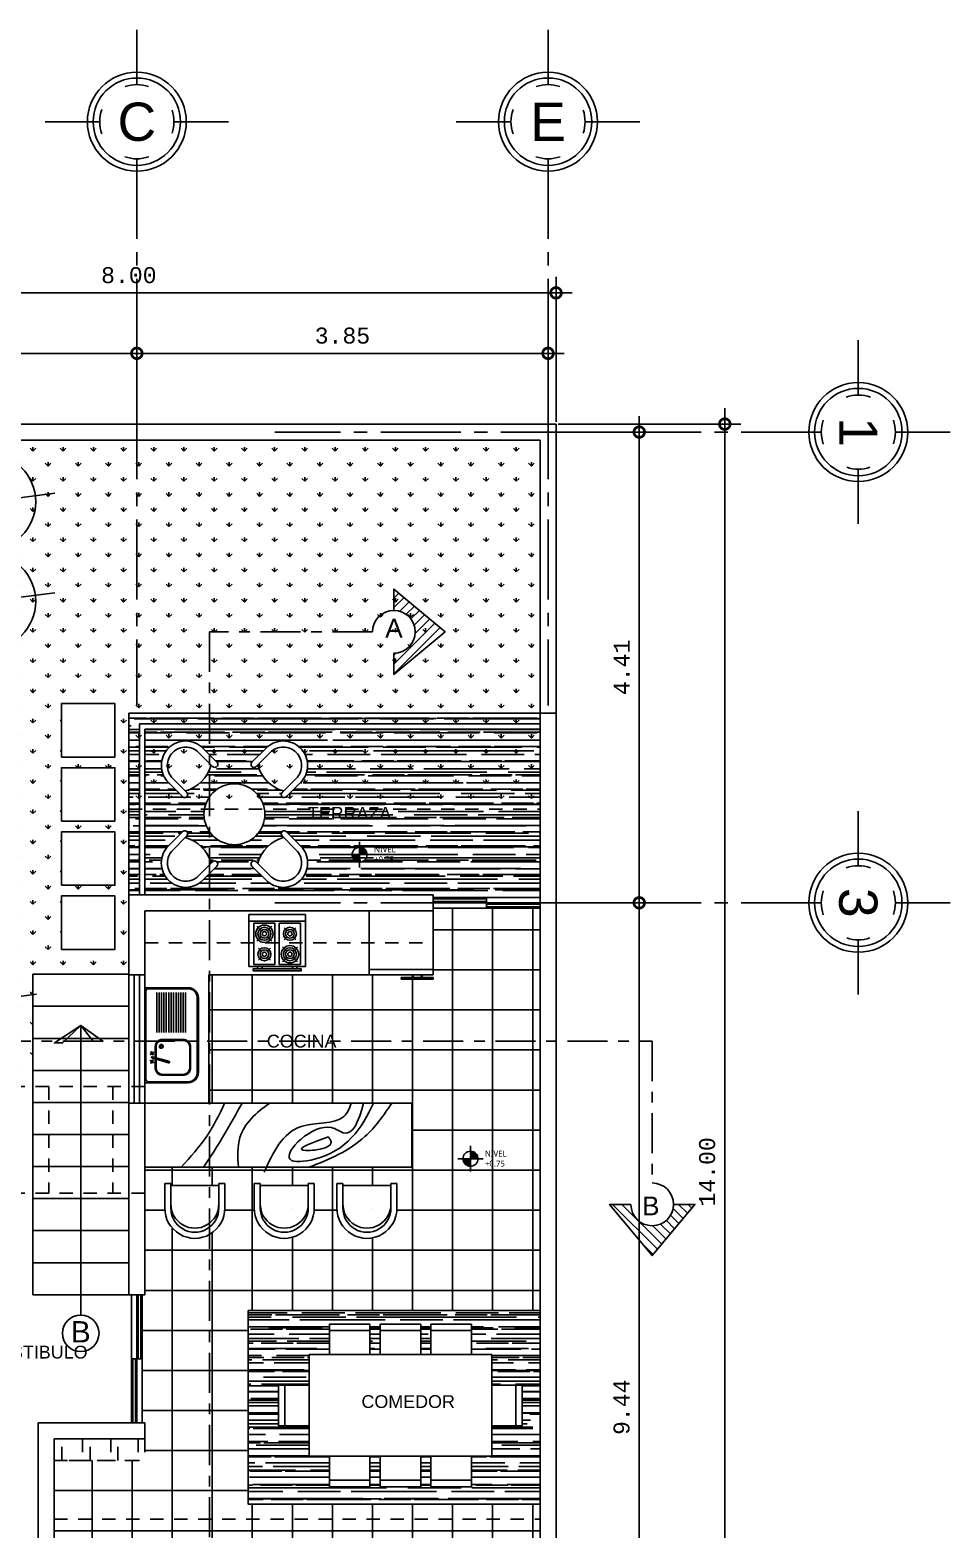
# Model space of a CAD drawing. Header units: inches. Extents: x -9 to 337, y -247 to 209.
# Drawn here: x 32.04 to 40.66, y 49.52 to 63.55 of the extents above; entities that cross this region are included whole.
import ezdxf
from ezdxf.enums import TextEntityAlignment as Align

# ---------------------------------------------------------------- set-up
doc = ezdxf.new("R2010")
doc.units = ezdxf.units.IN
doc.header["$MEASUREMENT"] = 0
doc.header["$PDMODE"] = 34
doc.linetypes.add('CENTER2', pattern=[1.125, 0.75, -0.125, 0.125, -0.125])
doc.linetypes.add('HIDDEN', pattern=[0.375, 0.25, -0.125])
doc.layers.add('artefactos', color=9, linetype='Continuous')
doc.layers.add('aux2', color=194, linetype='Continuous')
doc.styles.add('MONOTXT4', font='monotxt4.shx')
doc.styles.get("Standard").update_dxf_attribs({"font": 'arial.ttf'})
doc.dimstyles.new('E100', dxfattribs={"dimtxt": 0.15, "dimasz": 0.2, "dimexe": 0.15, "dimexo": 0.02, "dimgap": 0.09, "dimtad": 1, "dimzin": 0, "dimdsep": 46, "dimtxsty": 'MONOTXT4', "dimblk": 'DOTSMALL', "dimcen": 0.01, "dimdle": 0.15, "dimclrd": 1, "dimclre": 1, "dimclrt": 2, "dimadec": 0, "dimazin": 0, "dimtfac": 1, "dimtofl": 0, "dimtmove": 1, "dimatfit": 1, "dimldrblk": 'OPEN90', "dimfxl": 1, "dimtolj": 1, "dimtzin": 0, "dimarcsym": 0})

# ---------------------------------------------------------------- blocks, each defined once
blk = doc.blocks.new('MHPLS505')
at = {"color": 1}
for p, q in [((-0.7, 0.737), (-0.3, 0.737)), ((-0.2, 0.737), (0.2, 0.737)), ((0.3, 0.737), (0.7, 0.737)), ((0.9, 0.5), (0.9, -0.5)), ((-1.137, -0.2), (-1.137, 0.2)), ((1.137, -0.2), (1.137, 0.2)), ((-0.7, -0.737), (-0.3, -0.737)), ((-0.2, -0.737), (0.2, -0.737)), ((0.3, -0.737), (0.7, -0.737))]:
    blk.add_line(p, q, dxfattribs=at)
for points in [[(-0.7, 0.5), (-0.7, 0.8), (-0.3, 0.8), (-0.3, 0.5)], [(-0.2, 0.5), (-0.2, 0.8), (0.2, 0.8), (0.2, 0.5)], [(0.7, 0.5), (0.7, 0.8), (0.3, 0.8), (0.3, 0.5)], [(0.9, -0.5), (-0.9, -0.5), (-0.9, 0.5), (0.9, 0.5)], [(-0.9, -0.2), (-1.2, -0.2), (-1.2, 0.2), (-0.9, 0.2)], [(0.9, -0.2), (1.2, -0.2), (1.2, 0.2), (0.9, 0.2)], [(-0.7, -0.5), (-0.7, -0.8), (-0.3, -0.8), (-0.3, -0.5)], [(-0.2, -0.5), (-0.2, -0.8), (0.2, -0.8), (0.2, -0.5)], [(0.7, -0.5), (0.7, -0.8), (0.3, -0.8), (0.3, -0.5)]]:
    blk.add_lwpolyline(points, dxfattribs=at)
blk = doc.blocks.new('MHPLS022')
at = {"color": 1, "linetype": 'ByBlock'}
for p, q in [((-0.686, 0.375), (-0.381, 0.375)), ((-0.686, 0.299), (-0.686, 0.375)), ((-0.381, 0.299), (-0.686, 0.299)), ((-0.66, 0.299), (-0.66, -0.299)), ((-0.381, -0.299), (-0.686, -0.299)), ((-0.686, -0.299), (-0.686, -0.375)), ((-0.686, -0.375), (-0.381, -0.375))]:
    blk.add_line(p, q, dxfattribs=at)
for centre, radius, start, end in [((-0.375, 0), 0.375, 269.0906, 90.9094), ((-0.426, 0), 0.299, 268.861, 91.139), ((-0.375, 0), 0.299, 268.861, 91.139)]:
    blk.add_arc(centre, radius, start, end, dxfattribs=at)
blk = doc.blocks.new('mesita1')
at = {"color": 1}
for points in [[(1870.884, 918.042, -0.414214), (1870.884, 918.297), (1870.884, 918.297, -0.414214), (1871.139, 918.297), (1871.277, 918.159, 1), (1871.32, 918.201), (1871.181, 918.34, 0.414214), (1870.842, 918.34), (1870.842, 918.339, 0.414214), (1870.842, 918), (1870.98, 917.862, 1), (1871.023, 917.904)], [(1871.845, 918.297, -0.414214), (1872.1, 918.297), (1872.1, 918.297, -0.414214), (1872.1, 918.042), (1871.961, 917.904, 1), (1872.004, 917.862), (1872.142, 918, 0.414214), (1872.142, 918.339), (1872.142, 918.34, 0.414214), (1871.803, 918.34), (1871.664, 918.201, 1), (1871.707, 918.159)], [(1871.139, 917.082, -0.414214), (1870.884, 917.082), (1870.884, 917.082, -0.414214), (1870.884, 917.336), (1871.023, 917.475, 1), (1870.98, 917.517), (1870.842, 917.379, 0.414214), (1870.842, 917.039), (1870.842, 917.039, 0.414214), (1871.181, 917.039), (1871.32, 917.178, 1), (1871.277, 917.22)], [(1872.1, 917.336, -0.414214), (1872.1, 917.082), (1872.1, 917.082, -0.414214), (1871.845, 917.082), (1871.707, 917.22, 1), (1871.664, 917.178), (1871.803, 917.039, 0.414214), (1872.142, 917.039), (1872.142, 917.039, 0.414214), (1872.142, 917.379), (1872.004, 917.517, 1), (1871.961, 917.475)]]:
    blk.add_lwpolyline(points, format="xyb", close=True, dxfattribs=at)
blk.add_circle((1871.492, 917.689), 0.3, dxfattribs=at)
for centre, start, end in [((1870.905, 918.276), 286.1034, 343.8966), ((1872.079, 918.276), 196.1034, 253.8966), ((1870.905, 917.102), 16.1034, 73.8966), ((1872.079, 917.102), 106.1034, 163.8966)]:
    blk.add_arc(centre, 0.373, start, end, dxfattribs=at)
blk = doc.blocks.new('cocina_pl2')
at = {"layer": 'artefactos', "color": 1}
for p, q in [((0, -0.061), (0.53, -0.061)), ((0.116, -0.151), (0.075, -0.11)), ((0.174, -0.151), (0.215, -0.11)), ((0.356, -0.151), (0.329, -0.124)), ((0.414, -0.151), (0.441, -0.124)), ((0.075, -0.25), (0.116, -0.209)), ((0.215, -0.25), (0.174, -0.209)), ((0.329, -0.236), (0.356, -0.209)), ((0.441, -0.236), (0.414, -0.209)), ((0.116, -0.343), (0.089, -0.316)), ((0.089, -0.428), (0.116, -0.401)), ((0.174, -0.343), (0.201, -0.316)), ((0.201, -0.428), (0.174, -0.401)), ((0.356, -0.343), (0.315, -0.302)), ((0.315, -0.442), (0.356, -0.401)), ((0.414, -0.343), (0.455, -0.302)), ((0.455, -0.442), (0.414, -0.401)), ((0.082, -0.488), (0.082, -0.508)), ((0.123, -0.508), (0.123, -0.488)), ((0.407, -0.508), (0.407, -0.488)), ((0.448, -0.488), (0.448, -0.508))]:
    blk.add_line(p, q, dxfattribs=at)
for points in [[(0, -0.488), (0, 0), (0.53, 0), (0.53, -0.488)], [(0.047, -0.082), (0.244, -0.082), (0.244, -0.467), (0.047, -0.467)], [(0.483, -0.082), (0.285, -0.082), (0.285, -0.467), (0.483, -0.467)], [(0.041, -0.528), (0.041, -0.508), (0.489, -0.508), (0.489, -0.528)]]:
    blk.add_lwpolyline(points, close=True, dxfattribs=at)
for centre, radius in [((0.145, -0.18), 0.0813), ((0.385, -0.18), 0.061), ((0.145, -0.372), 0.061), ((0.385, -0.372), 0.0813)]:
    blk.add_circle(centre, radius, dxfattribs=at)
at = {"layer": 'aux2', "color": 1, "linetype": 'Continuous'}
for centre, radius in [((0.145, -0.18), 0.061), ((0.145, -0.18), 0.0406), ((0.385, -0.18), 0.0406), ((0.145, -0.18), 0.0203), ((0.385, -0.18), 0.0203), ((0.145, -0.372), 0.0406), ((0.145, -0.372), 0.0203), ((0.385, -0.372), 0.061), ((0.385, -0.372), 0.0406), ((0.385, -0.372), 0.0203)]:
    blk.add_circle(centre, radius, dxfattribs=at)
blk = doc.blocks.new('refri_pl')
at = {"layer": 'artefactos', "color": 1}
for p, q in [((-0.6, 0.6), (0, 0.6)), ((-0.6, 0), (-0.6, 0.6)), ((-0.05, 0.6), (-0.05, 0)), ((0, 0.6), (0, 0)), ((0.04, 0.3), (0.04, 0.32)), ((0, 0), (-0.6, 0))]:
    blk.add_line(p, q, dxfattribs=at)
for points in [[(0.024, 0.3), (0.024, 0.601)], [(0.024, 0.601), (0.04, 0.601), (0.04, 0.3)], [(0, 0.495), (0.024, 0.495)], [(0, 0.487), (0.024, 0.487)], [(0, 0.413), (0.024, 0.413)], [(0, 0.405), (0.024, 0.405)], [(0.04, 0.3), (0.024, 0.3)]]:
    blk.add_lwpolyline(points, dxfattribs=at)
blk = doc.blocks.new('lp2')
at = {"layer": 'artefactos', "color": 1}
for p, q in [((-0.219, -0.195), (-0.061, -0.234)), ((-0.215, -0.18), (-0.058, -0.225)), ((-0.186, -0.398), (-0.143, -0.396))]:
    blk.add_line(p, q, dxfattribs=at)
blk.add_lwpolyline([(-0.494, -0.088), (-0.494, -0.787, 0.414214), (-0.399, -0.882), (0.007, -0.882), (0.007, 0.007), (-0.399, 0.007, 0.414214)], format="xyb", close=True, dxfattribs=at)
for points in [[(-0.089, -0.217), (-0.089, -0.133, 0.414214), (-0.16, -0.062), (-0.351, -0.062, 0.414214), (-0.422, -0.133), (-0.422, -0.327, 0.414214), (-0.351, -0.398), (-0.186, -0.398)], [(-0.143, -0.396, 0.345881), (-0.089, -0.327), (-0.089, -0.227)]]:
    blk.add_lwpolyline(points, format="xyb", dxfattribs=at)
for centre, radius, start, end in [((-0.218, -0.187), 0.00751, 72.4753, 257.5247), ((-0.059, -0.23), 0.00461, 255, 75)]:
    blk.add_arc(centre, radius, start, end, dxfattribs=at)
at = {"layer": 'aux2', "color": 1, "linetype": 'Continuous'}
for p, q in [((-0.073, -0.184), (-0.066, -0.189)), ((-0.073, -0.275), (-0.066, -0.27)), ((-0.07, -0.18), (-0.063, -0.185)), ((-0.065, -0.195), (-0.07, -0.202)), ((-0.065, -0.265), (-0.07, -0.258)), ((-0.07, -0.279), (-0.063, -0.274)), ((-0.061, -0.198), (-0.066, -0.205)), ((-0.061, -0.262), (-0.066, -0.255)), ((-0.053, -0.177), (-0.058, -0.184)), ((-0.053, -0.283), (-0.058, -0.276)), ((-0.055, -0.197), (-0.048, -0.202)), ((-0.055, -0.263), (-0.048, -0.258)), ((-0.049, -0.18), (-0.054, -0.187)), ((-0.049, -0.28), (-0.054, -0.273)), ((-0.053, -0.193), (-0.046, -0.198)), ((-0.053, -0.267), (-0.046, -0.262)), ((-0.375, -0.463), (-0.375, -0.837)), ((-0.352, -0.463), (-0.352, -0.837)), ((-0.33, -0.463), (-0.33, -0.837)), ((-0.307, -0.463), (-0.307, -0.837)), ((-0.285, -0.463), (-0.285, -0.837)), ((-0.262, -0.463), (-0.262, -0.837)), ((-0.239, -0.463), (-0.239, -0.837)), ((-0.217, -0.463), (-0.217, -0.837)), ((-0.194, -0.463), (-0.194, -0.837)), ((-0.172, -0.463), (-0.172, -0.837)), ((-0.149, -0.463), (-0.149, -0.837)), ((-0.127, -0.463), (-0.127, -0.837)), ((-0.104, -0.463), (-0.104, -0.837))]:
    blk.add_line(p, q, dxfattribs=at)
blk.add_lwpolyline([(-0.484, -0.088), (-0.484, -0.787, 0.414214), (-0.399, -0.873), (-0.027, -0.873, 0.414214), (-0.003, -0.849), (-0.003, -0.026, 0.414214), (-0.027, -0.002), (-0.399, -0.002, 0.414214)], format="xyb", close=True, dxfattribs=at)
for points in [[(-0.098, -0.214), (-0.098, -0.133, 0.414214), (-0.16, -0.071), (-0.351, -0.071, 0.414214), (-0.413, -0.133), (-0.413, -0.327, 0.414214), (-0.351, -0.389), (-0.169, -0.389)], [(-0.169, -0.389), (-0.16, -0.389, 0.414214), (-0.098, -0.327), (-0.098, -0.225)]]:
    blk.add_lwpolyline(points, format="xyb", dxfattribs=at)
for centre, radius in [((-0.059, -0.191), 0.00362), ((-0.059, -0.269), 0.00362), ((-0.147, -0.333), 0.0177), ((-0.147, -0.333), 0.0108)]:
    blk.add_circle(centre, radius, dxfattribs=at)
for centre, radius, start, end in [((-0.072, -0.182), 0.00246, 55, 235), ((-0.072, -0.277), 0.00246, 125, 305), ((-0.068, -0.204), 0.00246, 145, 325), ((-0.068, -0.256), 0.00246, 35, 215), ((-0.07, -0.193), 0.00484, 332.2939, 47.7061), ((-0.07, -0.267), 0.00484, 312.2939, 27.7061), ((-0.061, -0.181), 0.00484, 242.2939, 317.7061), ((-0.061, -0.279), 0.00484, 42.2939, 117.7061), ((-0.058, -0.201), 0.00484, 62.2939, 137.7061), ((-0.058, -0.259), 0.00484, 222.2939, 297.7061), ((-0.049, -0.189), 0.00484, 152.2939, 227.7061), ((-0.049, -0.27), 0.00484, 132.2939, 207.7061), ((-0.051, -0.179), 0.00246, 325, 145), ((-0.051, -0.281), 0.00246, 215, 35), ((-0.047, -0.2), 0.00246, 235, 55), ((-0.047, -0.26), 0.00246, 305, 125)]:
    blk.add_arc(centre, radius, start, end, dxfattribs=at)
blk = doc.blocks.new('EJE NORTE NUEVO')
at = {"color": 8}
for p, q in [((0, 3.252), (0, 3.764)), ((-0.347, 2.905), (-0.859, 2.905)), ((0.347, 2.905), (0.859, 2.905))]:
    blk.add_line(p, q, dxfattribs=at)
at = {"color": 2, "linetype": 'CENTER2'}
blk.add_line((0, 2.558), (0, -2.558), dxfattribs=at)
at = {"color": 8}
blk.add_circle((0, 2.905), 0.463, dxfattribs=at)
at = {"color": 4}
blk.add_circle((0, 2.905), 0.409, dxfattribs=at)
at = {"color": 8}
for start, end in [(71.4161, 108.5839), (160.6993, 199.2784), (341.7694, 18.2529), (251.0526, 288.9474)]:
    blk.add_arc((0, 2.905), 0.347, start, end, dxfattribs=at)
at = {"color": 4}
blk.add_attdef('A', text='', height=0.358, dxfattribs=at).set_placement((0, 2.905), align=Align.MIDDLE_CENTER)
blk = doc.blocks.new('_DotSmall')
at = {"color": 0, "linetype": 'ByBlock', "const_width": 0.5}
blk.add_lwpolyline([(-0.0625, 0, 1), (0.0625, 0, 1)], format="xyb", close=True, dxfattribs=at)
blk = doc.blocks.new('*D48')
at = {"color": 1, "lineweight": -2, "transparency": 16777216}
for p, q in [((29.044, 59.879), (29.044, 60.671)), ((33.044, 59.879), (33.044, 60.671)), ((28.894, 60.521), (33.194, 60.521))]:
    blk.add_line(p, q, dxfattribs=at)
at = {"layer": 'DEFPOINTS', "color": 0, "transparency": 16777216}
for p in [(33.044, 60.521), (29.044, 59.859), (33.044, 59.859)]:
    blk.add_point(p, dxfattribs=at)
at = {"color": 1, "lineweight": -2, "transparency": 16777216, "xscale": 0.2, "yscale": 0.2, "zscale": 0.2, "rotation": 180}
blk.add_blockref('_DotSmall', (29.044, 60.521), dxfattribs=at)
at = {"color": 1, "lineweight": -2, "transparency": 16777216, "xscale": 0.2, "yscale": 0.2, "zscale": 0.2}
blk.add_blockref('_DotSmall', (33.044, 60.521), dxfattribs=at)
at = {"color": 2, "transparency": 16777216, "insert": (31.044, 60.686), "char_height": 0.15, "attachment_point": 5, "style": 'MONOTXT4'}
blk.add_mtext('\\A1;4.00', dxfattribs=at)
blk = doc.blocks.new('_Open90')
at = {"color": 0, "linetype": 'ByBlock', "lineweight": -2}
for p, q in [((0, 0), (-1, 0)), ((-0.5, 0.5), (0, 0)), ((0, 0), (-0.5, -0.5))]:
    blk.add_line(p, q, dxfattribs=at)
blk = doc.blocks.new('*D49')
at = {"color": 1, "lineweight": -2, "transparency": 16777216}
for p, q in [((33.044, 59.879), (33.044, 60.671)), ((36.894, 59.879), (36.894, 60.671)), ((32.894, 60.521), (37.044, 60.521))]:
    blk.add_line(p, q, dxfattribs=at)
at = {"layer": 'DEFPOINTS', "color": 0, "transparency": 16777216}
for p in [(36.894, 60.521), (33.044, 59.859), (36.894, 59.859)]:
    blk.add_point(p, dxfattribs=at)
at = {"color": 1, "lineweight": -2, "transparency": 16777216, "xscale": 0.2, "yscale": 0.2, "zscale": 0.2, "rotation": 180}
blk.add_blockref('_DotSmall', (33.044, 60.521), dxfattribs=at)
at = {"color": 1, "lineweight": -2, "transparency": 16777216, "xscale": 0.2, "yscale": 0.2, "zscale": 0.2}
blk.add_blockref('_DotSmall', (36.894, 60.521), dxfattribs=at)
at = {"color": 2, "transparency": 16777216, "insert": (34.969, 60.686), "char_height": 0.15, "attachment_point": 5, "style": 'MONOTXT4'}
blk.add_mtext('\\A1;3.85', dxfattribs=at)
blk = doc.blocks.new('*D50')
at = {"color": 1, "lineweight": -2, "transparency": 16777216}
for p, q in [((28.969, 59.879), (28.969, 61.237)), ((36.969, 59.879), (36.969, 61.237)), ((28.819, 61.087), (37.119, 61.087))]:
    blk.add_line(p, q, dxfattribs=at)
at = {"layer": 'DEFPOINTS', "color": 0, "transparency": 16777216}
for p in [(36.969, 61.087), (28.969, 59.859), (36.969, 59.859)]:
    blk.add_point(p, dxfattribs=at)
at = {"color": 1, "lineweight": -2, "transparency": 16777216, "xscale": 0.2, "yscale": 0.2, "zscale": 0.2, "rotation": 180}
blk.add_blockref('_DotSmall', (28.969, 61.087), dxfattribs=at)
at = {"color": 1, "lineweight": -2, "transparency": 16777216, "xscale": 0.2, "yscale": 0.2, "zscale": 0.2}
blk.add_blockref('_DotSmall', (36.969, 61.087), dxfattribs=at)
at = {"color": 2, "transparency": 16777216, "insert": (32.969, 61.252), "char_height": 0.15, "attachment_point": 5, "style": 'MONOTXT4'}
blk.add_mtext('\\A1;8.00', dxfattribs=at)
blk = doc.blocks.new('*D51')
at = {"color": 1, "lineweight": -2, "transparency": 16777216}
for p, q in [((37.748, 59.934), (37.748, 55.228)), ((36.989, 59.784), (37.898, 59.784)), ((36.989, 55.378), (37.898, 55.378))]:
    blk.add_line(p, q, dxfattribs=at)
at = {"layer": 'DEFPOINTS', "color": 0, "transparency": 16777216}
for p in [(36.969, 59.784), (36.969, 55.378), (37.748, 55.378)]:
    blk.add_point(p, dxfattribs=at)
at = {"color": 1, "lineweight": -2, "transparency": 16777216, "xscale": 0.2, "yscale": 0.2, "zscale": 0.2}
for p, rotation in [((37.748, 59.784), 90), ((37.748, 55.378), 270)]:
    blk.add_blockref('_DotSmall', p, dxfattribs=dict(at, rotation=rotation))
at = {"color": 2, "transparency": 16777216, "insert": (37.583, 57.581), "char_height": 0.15, "attachment_point": 5, "rotation": 90, "style": 'MONOTXT4'}
blk.add_mtext('\\A1;4.41', dxfattribs=at)
blk = doc.blocks.new('*D52')
at = {"color": 1, "lineweight": -2, "transparency": 16777216}
for p, q in [((37.748, 55.528), (37.748, 45.784)), ((36.989, 55.378), (37.898, 55.378)), ((36.989, 45.934), (37.898, 45.934))]:
    blk.add_line(p, q, dxfattribs=at)
at = {"layer": 'DEFPOINTS', "color": 0, "transparency": 16777216}
for p in [(36.969, 55.378), (36.969, 45.934), (37.748, 45.934)]:
    blk.add_point(p, dxfattribs=at)
at = {"color": 1, "lineweight": -2, "transparency": 16777216, "xscale": 0.2, "yscale": 0.2, "zscale": 0.2}
for p, rotation in [((37.748, 55.378), 90), ((37.748, 45.934), 270)]:
    blk.add_blockref('_DotSmall', p, dxfattribs=dict(at, rotation=rotation))
at = {"color": 2, "transparency": 16777216, "insert": (37.583, 50.656), "char_height": 0.15, "attachment_point": 5, "rotation": 90, "style": 'MONOTXT4'}
blk.add_mtext('\\A1;9.44', dxfattribs=at)
blk = doc.blocks.new('*D53')
at = {"color": 1, "lineweight": -2, "transparency": 16777216}
for p, q in [((38.549, 60.009), (38.549, 45.709)), ((36.989, 59.859), (38.699, 59.859)), ((36.989, 45.859), (38.699, 45.859))]:
    blk.add_line(p, q, dxfattribs=at)
at = {"layer": 'DEFPOINTS', "color": 0, "transparency": 16777216}
for p in [(36.969, 59.859), (36.969, 45.859), (38.549, 45.859)]:
    blk.add_point(p, dxfattribs=at)
at = {"color": 1, "lineweight": -2, "transparency": 16777216, "xscale": 0.2, "yscale": 0.2, "zscale": 0.2}
for p, rotation in [((38.549, 59.859), 90), ((38.549, 45.859), 270)]:
    blk.add_blockref('_DotSmall', p, dxfattribs=dict(at, rotation=rotation))
at = {"color": 2, "transparency": 16777216, "insert": (38.384, 52.859), "char_height": 0.15, "attachment_point": 5, "rotation": 90, "style": 'MONOTXT4'}
blk.add_mtext('\\A1;14.00', dxfattribs=at)
blk = doc.blocks.new('Sbpln060')
for p, q in [((-0.362, 0), (0.362, 0)), ((0, -0.362), (0, 0.362))]:
    blk.add_line(p, q)
at = {"const_width": 0.212}
for points in [[(0, -0.106, -0.414214), (-0.106, 0, -1)], [(0.106, 0, 0.414214), (0, 0.106, 1)]]:
    blk.add_lwpolyline(points, format="xyb", dxfattribs=at)
blk.add_circle((0, 0), 0.212)

msp = doc.modelspace()

# ---------------------------------------------------------------- hatches: boundary and pattern name
at = {"transparency": 33554559}
h = msp.add_hatch(dxfattribs=at)
h.set_pattern_fill('GRASS', color=8, scale=0.2)
h.set_pattern_definition([(90, (62.47679, -33.30725), (-0.14142136, 0.14142136), [0.0375, -0.2453427]), (45, (62.47679, -33.30725), (-0.14142136, 0.14142136), [0.0375, -0.1625]), (135, (62.47679, -33.30725), (-0.14142136, -0.14142136), [0.0375, -0.1625])])
h.paths.add_polyline_path([(36.819, 59.709), (29.119, 59.709), (29.119, 53.809), (32.069, 53.809), (32.069, 54.709), (32.969, 54.709), (32.969, 56.303), (36.819, 56.303)])
h.paths.add_polyline_path([(32.338, 57.242), (32.838, 57.242), (32.838, 56.742), (32.338, 56.742)], flags=16)
h.paths.add_polyline_path([(32.338, 56.642), (32.838, 56.642), (32.838, 56.142), (32.338, 56.142)], flags=16)
h.paths.add_polyline_path([(32.338, 56.042), (32.838, 56.042), (32.838, 55.542), (32.338, 55.542)], flags=16)
h.paths.add_polyline_path([(32.338, 55.442), (32.838, 55.442), (32.838, 54.942), (32.338, 54.942)], flags=16)
at = {"transparency": 33554610}
h = msp.add_hatch(dxfattribs=at)
h.set_pattern_fill('ANSI31', color=8, scale=0.5)
h.set_pattern_definition([(45, (27.6034, 0), (-0.044194174, 0.044194174), [])])
h.paths.add_polyline_path([(35.451, 58.315), (35.451, 58.115, -1), (35.451, 57.715), (35.451, 57.515), (35.93, 57.915)])
h = msp.add_hatch(dxfattribs=at)
h.set_pattern_fill('AR-RROOF', color=8, scale=0.1)
h.paths.add_polyline_path([(36.819, 57.153), (32.969, 57.153), (32.969, 55.453), (33.069, 55.453), (33.069, 57.053), (36.819, 57.053)])
h = msp.add_hatch(dxfattribs=at)
h.set_pattern_fill('AR-RROOF', color=8, scale=0.1)
h.paths.add_polyline_path([(36.819, 57.003), (33.119, 57.003), (33.119, 55.453), (35.819, 55.453), (35.819, 55.428), (36.819, 55.428)])
h.paths.add_polyline_path([(34.576, 56.503), (34.445, 56.371, -1), (34.404, 56.412), (34.418, 56.425, -0.257655), (34.175, 56.667), (34.162, 56.654, -1), (34.122, 56.694), (34.253, 56.826, -0.414214), (34.576, 56.826), (34.576, 56.826, -0.414214)], flags=16)
h.paths.add_polyline_path([(34.576, 55.59), (34.576, 55.59, -0.414214), (34.253, 55.59), (34.122, 55.721, -1), (34.162, 55.761), (34.175, 55.748, -0.257655), (34.418, 55.99), (34.404, 56.004, -1), (34.445, 56.044), (34.576, 55.912, -0.414214)], flags=16)
h.paths.add_polyline_path([(33.673, 56.208, -1), (34.243, 56.208, -1)], flags=16)
h.paths.add_polyline_path([(33.754, 56.654), (33.74, 56.667, -0.257655), (33.498, 56.425), (33.512, 56.412, -1), (33.471, 56.371), (33.34, 56.503, -0.414214), (33.34, 56.826), (33.34, 56.826, -0.414214), (33.663, 56.826), (33.794, 56.694, -1)], flags=16)
h.paths.add_polyline_path([(33.794, 55.721), (33.663, 55.59, -0.414214), (33.34, 55.59), (33.34, 55.59, -0.414214), (33.34, 55.912), (33.471, 56.044, -1), (33.512, 56.004), (33.498, 55.99, -0.257655), (33.74, 55.748), (33.754, 55.761, -1)], flags=16)
at = {"transparency": 33554585}
h = msp.add_hatch(dxfattribs=at)
h.set_pattern_fill('ANSI37', color=8, scale=3, angle=45)
h.paths.add_polyline_path([(36.819, 55.328), (35.819, 55.328), (35.819, 55.303), (35.819, 54.703), (35.714, 54.703), (35.714, 54.68), (35.82, 54.68), (35.82, 54.664), (35.519, 54.664), (35.519, 54.664), (35.519, 54.68), (35.624, 54.68), (35.624, 54.703), (33.719, 54.703), (33.719, 53.503), (35.619, 53.503), (35.619, 52.903), (33.119, 52.903), (33.119, 51.709), (33.094, 51.709), (33.094, 50.509), (33.119, 50.509), (33.119, 50.359), (33.119, 50.159), (32.269, 50.159), (32.269, 49.682), (32.269, 49.607), (36.819, 49.607), (36.819, 49.75), (34.085, 49.75), (34.085, 51.563), (36.819, 51.563)])
edge = h.paths.add_edge_path(flags=16)
edge.add_line((35.479, 52.751), (35.479, 52.522))
edge.add_arc((35.198, 52.518), 0.281, -179.0906, 0.9094, ccw=False)
edge.add_line((34.917, 52.513), (34.917, 52.751))
edge.add_line((34.917, 52.751), (34.974, 52.751))
edge.add_line((34.974, 52.751), (34.974, 52.732))
edge.add_line((34.974, 52.732), (35.422, 52.732))
edge.add_line((35.422, 52.732), (35.422, 52.751))
edge.add_line((35.422, 52.751), (35.479, 52.751))
edge = h.paths.add_edge_path(flags=16)
edge.add_line((34.706, 52.751), (34.706, 52.522))
edge.add_arc((34.424, 52.518), 0.281, -179.0906, 0.9094, ccw=False)
edge.add_line((34.143, 52.513), (34.143, 52.751))
edge.add_line((34.143, 52.751), (34.2, 52.751))
edge.add_line((34.2, 52.751), (34.2, 52.732))
edge.add_line((34.2, 52.732), (34.648, 52.732))
edge.add_line((34.648, 52.732), (34.648, 52.751))
edge.add_line((34.648, 52.751), (34.706, 52.751))
edge = h.paths.add_edge_path(flags=16)
edge.add_line((33.868, 52.751), (33.868, 52.522))
edge.add_arc((33.587, 52.518), 0.281, -179.0906, 0.9094, ccw=False)
edge.add_line((33.306, 52.513), (33.306, 52.751))
edge.add_line((33.306, 52.751), (33.363, 52.751))
edge.add_line((33.363, 52.751), (33.363, 52.732))
edge.add_line((33.363, 52.732), (33.811, 52.732))
edge.add_line((33.811, 52.732), (33.811, 52.751))
edge.add_line((33.811, 52.751), (33.868, 52.751))
h.paths.add_polyline_path([(36.819, 49.457), (32.269, 49.457), (32.269, 49.432), (32.169, 49.432), (32.169, 48.77), (32.619, 48.77), (32.619, 47.57), (32.169, 47.57), (32.169, 46.909), (32.269, 46.909), (32.269, 46.659), (33.769, 46.659), (33.919, 46.659), (33.919, 46.009), (34.569, 46.009), (34.969, 46.009), (35.169, 46.009), (35.569, 46.009), (35.769, 46.009), (36.169, 46.009), (36.819, 46.009)])
edge = h.paths.add_edge_path(flags=16)
edge.add_line((33.855, 48.413), (34.334, 48.413))
edge.add_line((34.334, 48.413), (34.334, 48.581))
edge.add_line((34.334, 48.581), (34.94, 48.581))
edge.add_line((34.94, 48.581), (34.94, 48.844))
edge.add_arc((34.997, 48.844), 0.057, 90, 180, ccw=False)
edge.add_line((34.997, 48.901), (35.996, 48.901))
edge.add_arc((35.996, 48.844), 0.057, 0, 90, ccw=False)
edge.add_line((36.053, 48.844), (36.053, 48.581))
edge.add_line((36.053, 48.581), (36.609, 48.581))
edge.add_line((36.609, 48.581), (36.609, 46.571))
edge.add_line((36.609, 46.571), (36.517, 46.571))
edge.add_line((36.517, 46.571), (36.517, 46.12))
edge.add_arc((36.46, 46.12), 0.057, -90, 0, ccw=False)
edge.add_line((36.46, 46.062), (34.484, 46.062))
edge.add_arc((34.484, 46.12), 0.057, 180, 270, ccw=False)
edge.add_line((34.427, 46.12), (34.427, 46.571))
edge.add_line((34.427, 46.571), (34.334, 46.571))
edge.add_line((34.334, 46.571), (34.334, 46.815))
edge.add_line((34.334, 46.815), (33.855, 46.815))
edge.add_arc((33.855, 46.872), 0.057, 180, 270, ccw=False)
edge.add_line((33.798, 46.872), (33.798, 48.356))
edge.add_arc((33.855, 48.356), 0.057, 90, 180, ccw=False)
h.paths.add_polyline_path([(36.819, 49.607), (32.269, 49.607), (32.269, 49.457), (36.819, 49.457)])
at = {"transparency": 33554610}
h = msp.add_hatch(dxfattribs=at)
h.set_pattern_fill('ANSI31', color=8, scale=0.5, angle=90)
h.set_pattern_definition([(135, (88.94623, 49.897034), (-0.044194174, -0.044194174), [])])
h.paths.add_polyline_path([(38.27, 52.555), (38.07, 52.555, -1), (37.67, 52.555), (37.47, 52.555), (37.87, 52.076)])
h = msp.add_hatch(dxfattribs=at)
h.set_pattern_fill('AR-RROOF', color=8, scale=0.1)
h.paths.add_polyline_path([(36.819, 51.563), (34.085, 51.563), (34.085, 49.75), (36.819, 49.75)])
h.paths.add_polyline_path([(34.657, 51.148), (34.847, 51.148), (34.847, 51.433), (35.227, 51.433), (35.227, 51.148), (35.322, 51.148), (35.322, 51.433), (35.702, 51.433), (35.702, 51.148), (35.798, 51.148), (35.798, 51.433), (36.178, 51.433), (36.178, 51.148), (36.368, 51.148), (36.368, 50.863), (36.653, 50.863), (36.653, 50.482), (36.368, 50.482), (36.368, 50.197), (36.178, 50.197), (36.178, 49.912), (35.798, 49.912), (35.798, 50.197), (35.702, 50.197), (35.702, 49.912), (35.322, 49.912), (35.322, 50.197), (35.227, 50.197), (35.227, 49.912), (34.847, 49.912), (34.847, 50.197), (34.657, 50.197), (34.657, 50.482), (34.372, 50.482), (34.372, 50.863), (34.657, 50.863)], flags=16)

# ---------------------------------------------------------------- linework, layer by layer
at = {"color": 2}
for p, q in [((36.969, 59.859), (28.969, 59.859)), ((36.969, 57.153), (36.969, 59.859)), ((36.819, 59.709), (29.119, 59.709)), ((36.819, 57.153), (36.819, 59.709)), ((33.069, 57.053), (36.819, 57.053)), ((33.069, 55.453), (33.069, 57.053)), ((33.119, 57.003), (36.819, 57.003)), ((33.119, 55.453), (33.119, 57.003)), ((36.819, 55.428), (35.819, 55.428)), ((36.319, 55.428), (36.319, 55.328)), ((36.819, 55.378), (35.819, 55.378)), ((36.819, 55.328), (35.819, 55.328)), ((33.019, 54.703), (33.019, 53.503)), ((33.069, 54.703), (33.069, 53.503)), ((32.994, 51.709), (32.994, 50.509)), ((33.044, 51.709), (33.044, 50.509)), ((33.094, 51.709), (33.094, 50.509)), ((32.994, 51.109), (33.094, 51.109))]:
    msp.add_line(p, q, dxfattribs=at)
at = {"color": 8}
for p, q in [((31.647, 59.131), (32.276, 59.211)), ((31.647, 58.199), (32.276, 58.28)), ((36.319, 55.416), (35.819, 55.416)), ((36.319, 55.391), (35.819, 55.391)), ((36.819, 55.366), (36.319, 55.366)), ((36.819, 55.341), (36.319, 55.341)), ((31.475, 54.44), (32.104, 54.521)), ((33.057, 51.709), (33.057, 51.109)), ((33.082, 51.709), (33.082, 51.109)), ((33.007, 51.109), (33.007, 50.509)), ((33.032, 51.109), (33.032, 50.509))]:
    msp.add_line(p, q, dxfattribs=at)
at = {"color": 1}
for p, q in [((32.969, 55.453), (32.969, 57.153)), ((32.969, 57.153), (36.819, 57.153)), ((32.069, 54.709), (32.069, 51.709)), ((32.969, 54.709), (32.069, 54.709)), ((32.969, 54.703), (32.969, 53.503)), ((33.119, 54.703), (33.119, 53.503)), ((33.719, 54.703), (35.819, 54.703)), ((33.719, 54.703), (33.719, 53.503)), ((32.969, 54.409), (32.069, 54.409)), ((32.969, 54.109), (32.069, 54.109)), ((32.969, 53.809), (32.069, 53.809)), ((32.969, 53.509), (32.069, 53.509)), ((33.119, 53.503), (35.619, 53.503)), ((35.619, 52.903), (35.619, 53.503)), ((32.969, 53.209), (32.069, 53.209)), ((32.969, 52.909), (32.069, 52.909)), ((33.119, 52.903), (35.619, 52.903)), ((32.969, 52.609), (32.069, 52.609)), ((32.969, 52.309), (32.069, 52.309)), ((32.969, 52.009), (32.069, 52.009)), ((32.969, 51.709), (32.069, 51.709))]:
    msp.add_line(p, q, dxfattribs=at)
at = {"color": 4}
for p, q in [((36.819, 57.153), (36.969, 57.153)), ((36.819, 46.009), (36.819, 57.153)), ((36.969, 44.859), (36.969, 57.153)), ((32.969, 55.453), (32.969, 54.703)), ((32.969, 55.453), (35.819, 55.453)), ((35.819, 55.303), (35.819, 55.453)), ((33.119, 55.303), (33.119, 54.703)), ((33.119, 55.303), (35.819, 55.303)), ((33.119, 54.703), (32.969, 54.703)), ((32.969, 53.503), (32.969, 51.709)), ((33.119, 53.503), (32.969, 53.503)), ((33.119, 53.503), (33.119, 51.709)), ((32.969, 51.709), (33.119, 51.709)), ((32.119, 49.432), (32.119, 50.509)), ((32.119, 50.509), (33.119, 50.509)), ((33.119, 50.509), (33.119, 50.359)), ((32.269, 49.432), (32.269, 50.359)), ((32.269, 50.359), (33.119, 50.359))]:
    msp.add_line(p, q, dxfattribs=at)
at = {"color": 8, "linetype": 'HIDDEN', "ltscale": 0.5}
for p, q in [((32.969, 56.253), (36.819, 56.253)), ((33.119, 55.003), (35.819, 55.003)), ((33.119, 53.659), (31.019, 53.659)), ((32.219, 53.659), (32.219, 52.659)), ((32.519, 53.659), (32.519, 52.659)), ((32.819, 53.659), (32.819, 52.659)), ((33.119, 53.659), (33.119, 52.659)), ((33.119, 52.659), (31.019, 52.659)), ((33.119, 50.359), (33.119, 50.159)), ((32.269, 50.159), (33.119, 50.159)), ((32.269, 49.607), (36.819, 49.607))]:
    msp.add_line(p, q, dxfattribs=at)
at = {"color": 6}
for points in [[(35.451, 58.115), (35.451, 58.315), (35.93, 57.915), (35.451, 57.515), (35.451, 57.715)], [(38.07, 52.555), (38.27, 52.555), (37.87, 52.076), (37.47, 52.555), (37.67, 52.555)]]:
    msp.add_lwpolyline(points, dxfattribs=at)
at = {"color": 5, "linetype": 'CENTER2', "ltscale": 0.5}
for points in [[(35.251, 57.915), (33.723, 57.915), (33.723, 43.045), (35.251, 43.045)], [(28.301, 52.755), (28.301, 54.083), (37.87, 54.083), (37.87, 52.755)]]:
    msp.add_lwpolyline(points, dxfattribs=at)
at = {"color": 1}
for points in [[(32.338, 56.742), (32.838, 56.742), (32.838, 57.242), (32.338, 57.242)], [(32.338, 56.142), (32.838, 56.142), (32.838, 56.642), (32.338, 56.642)], [(32.338, 55.542), (32.838, 55.542), (32.838, 56.042), (32.338, 56.042)], [(32.338, 54.942), (32.838, 54.942), (32.838, 55.442), (32.338, 55.442)]]:
    msp.add_lwpolyline(points, close=True, dxfattribs=at)
at = {"color": 8}
msp.add_lwpolyline([(32.519, 51.52), (32.519, 54.23), (32.272, 54.067), (32.348, 54.067), (32.519, 54.23), (32.726, 54.083), (32.636, 54.083), (32.519, 54.23)], dxfattribs=at)
at = {"color": 8, "transparency": 33554610}
msp.add_lwpolyline([(34.085, 51.563), (36.819, 51.563), (36.819, 49.75), (34.085, 49.75)], close=True, dxfattribs=at)
at = {"color": 8, "linetype": 'HIDDEN', "ltscale": 0.5}
for points in [[(32.534, 50.159), (32.343, 50.159), (32.343, 50.359), (32.534, 50.359)], [(32.799, 50.159), (32.607, 50.159), (32.607, 50.359), (32.799, 50.359)], [(33.056, 50.159), (32.865, 50.159), (32.865, 50.359), (33.056, 50.359)]]:
    msp.add_lwpolyline(points, close=True, dxfattribs=at)
at = {"color": 8}
for centre in [(31.647, 59.131), (31.647, 58.199)]:
    msp.add_circle(centre, 0.45, dxfattribs=at)
at = {"color": 1}
msp.add_circle((32.519, 51.348), 0.171, dxfattribs=at)
at = {"color": 6}
for centre, start, end in [((35.451, 57.915), 270, 180), ((37.87, 52.555), 180, 90)]:
    msp.add_arc(centre, 0.2, start, end, dxfattribs=at)
at = {"color": 8, "transparency": 33554610}
for points, knots in [([(33.458, 52.903), (33.548, 52.998), (33.709, 53.181), (33.819, 53.399), (33.866, 53.503)], [0.2131029, 0.2131029, 0.2131029, 0.2131029, 0.6027019, 0.9450335, 0.9450335, 0.9450335, 0.9450335]), ([(33.669, 52.903), (33.735, 53.002), (33.862, 53.197), (33.974, 53.402), (34.029, 53.503)], [0.0858635, 0.0858635, 0.0858635, 0.0858635, 0.4406893, 0.7856717, 0.7856717, 0.7856717, 0.7856717]), ([(34.29, 53.503), (34.158, 53.413), (33.981, 53.247), (33.986, 53.002), (33.996, 52.903)], [0.2320587, 0.2320587, 0.2320587, 0.2320587, 0.677951, 0.9609683, 0.9609683, 0.9609683, 0.9609683]), ([(35.05, 53.503), (35.036, 53.452), (34.963, 53.289), (34.47, 53.365), (34.321, 53.041), (34.236, 52.856)], [0.147104, 0.147104, 0.147104, 0.147104, 0.301625, 0.713716, 1.264453, 1.264453, 1.264453, 1.264453]), ([(35.261, 53.503), (35.148, 53.267), (34.969, 52.988), (34.282, 52.922), (34.762, 53.38), (35.054, 53.149), (35.122, 53.336), (35.166, 53.503)], [0.134648, 0.134648, 0.134648, 0.134648, 0.895319, 1.123697, 1.61206, 1.732894, 2.096929, 2.096929, 2.096929, 2.096929]), ([(35.43, 53.503), (35.356, 53.387), (35.158, 53.114), (34.849, 52.975), (34.654, 52.903)], [0.184231, 0.184231, 0.184231, 0.184231, 0.589063, 1.193479, 1.193479, 1.193479, 1.193479])]:
    msp.add_open_spline(points, degree=3, knots=knots, dxfattribs=at)
msp.add_spline([(34.838, 53.188), (34.589, 53.067), (34.738, 53.067), (34.862, 53.139), (34.838, 53.188)], degree=3, dxfattribs=at)

# ---------------------------------------------------------------- block references
at = {"color": 4}
for p, values in [((33.044, 59.784), {'A': 'C'}), ((36.894, 59.784), {'A': 'E'})]:
    msp.add_blockref('EJE NORTE NUEVO', p, dxfattribs=at).add_auto_attribs(values)
at = {"color": 4, "rotation": 270}
for p, values in [((36.894, 59.784), {'A': '1'}), ((36.894, 55.378), {'A': '3'})]:
    msp.add_blockref('EJE NORTE NUEVO', p, dxfattribs=at).add_auto_attribs(values)
for name, p, xscale, yscale, zscale in [('mesita1', (-1745.09, -816.152), 0.9506041290095133, 0.9506041290095133, 0.9506041290095133), ('Sbpln060', (35.13, 55.829), 0.330657465729229, 0.330657465729229, 0.330657465729229), ('Sbpln060', (36.168, 52.982), 0.330657465729229, 0.330657465729229, 0.330657465729229), ('MHPLS505', (35.512, 50.673), 0.9506041290095133, 0.9506041290095133, 0.9506041290095133)]:
    msp.add_blockref(name, p, dxfattribs=dict(xscale=xscale, yscale=yscale, zscale=zscale))
at = {"xscale": 0.7499062617142084, "yscale": 0.7499062617142084, "zscale": 0.7499062617142084, "rotation": 270}
for p in [(33.587, 52.237), (34.424, 52.237), (35.198, 52.237)]:
    msp.add_blockref('MHPLS022', p, dxfattribs=at)
at = {"layer": 'artefactos'}
for name, p, rotation in [('refri_pl', (35.219, 54.704), 270), ('lp2', (33.126, 53.701), 180)]:
    msp.add_blockref(name, p, dxfattribs=dict(at, rotation=rotation))
msp.add_blockref('cocina_pl2', (34.093, 55.268), dxfattribs=at)

# ---------------------------------------------------------------- texts
at = {"color": 2, "attachment_point": 1}
for s, insert, char_height in [('A', (35.37, 58.036), 0.175), ('TERRAZA', (34.645, 56.275), 0.12), ('COCINA', (34.261, 54.143), 0.12), ('B', (37.775, 52.628), 0.175), ('VESTIBULO', (31.642, 51.232), 0.12), ('COMEDOR', (35.147, 50.769), 0.12)]:
    msp.add_mtext(s, dxfattribs=dict(at, insert=insert, char_height=char_height))
at = {"char_height": 0.05618, "width": 0.28662, "attachment_point": 1}
for insert in [(35.265, 55.906), (36.303, 53.059)]:
    msp.add_mtext('{\\f@Microsoft YaHei Light|b0|i0|c0|p34;NIVEL\\P+0.75}', dxfattribs=dict(at, insert=insert))
at = {"color": 1, "insert": (32.426, 51.462), "char_height": 0.2, "attachment_point": 1}
msp.add_mtext('B', dxfattribs=at)

# ---------------------------------------------------------------- dimensions: what is measured, and where the dimension line sits
for base, p1, p2, picture, middle in [((36.969, 61.087), (28.969, 59.859), (36.969, 59.859), '*D50', (32.969, 61.252)), ((33.044, 60.521), (29.044, 59.859), (33.044, 59.859), '*D48', (31.044, 60.686)), ((36.894, 60.521), (33.044, 59.859), (36.894, 59.859), '*D49', (34.969, 60.686))]:
    dim = msp.add_linear_dim(base=base, p1=p1, p2=p2, dimstyle='E100')
    dim.commit()
    dim.dimension.update_dxf_attribs({"geometry": picture, "text_midpoint": middle})
for base, p1, p2, picture, middle in [((38.549, 45.859), (36.969, 59.859), (36.969, 45.859), '*D53', (38.384, 52.859)), ((37.748, 55.378), (36.969, 59.784), (36.969, 55.378), '*D51', (37.583, 57.581)), ((37.748, 45.934), (36.969, 55.378), (36.969, 45.934), '*D52', (37.583, 50.656))]:
    dim = msp.add_linear_dim(base=base, p1=p1, p2=p2, angle=90, dimstyle='E100')
    dim.commit()
    dim.dimension.update_dxf_attribs({"geometry": picture, "text_midpoint": middle})

doc.saveas('drawing.dxf')
